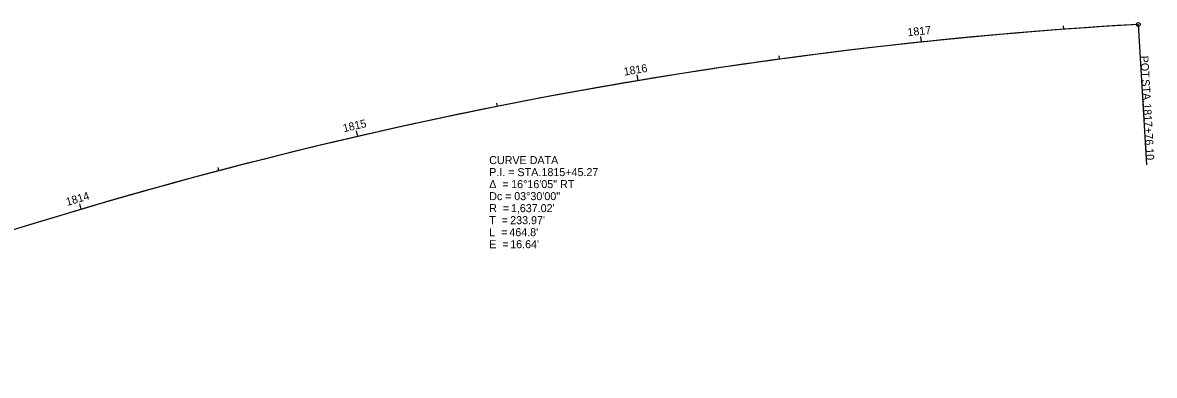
# Model space of a CAD drawing. Extents: x 152022 to 153516, y 330669 to 331133.
# Drawn here: x 153119.9 to 153515.7, y 331009.5 to 331132.8 of the extents above; entities that cross this region are included whole.
import ezdxf

# ---------------------------------------------------------------- set-up
doc = ezdxf.new("R2010")
doc.units = 0
for name, color, linetype in [('_CIVIL_CONSTRUCTION', 7, 'Continuous'), ('Default', 7, 'Continuous'), ('GE_P_Alignment_100_Bearings', 7, 'Continuous'), ('PF_P_Grade_Line', 7, 'Continuous'), ('PV_P_Bikeway', 7, 'Continuous'), ('SC_Scratch2', 7, 'Continuous')]:
    doc.layers.add(name, color=color, linetype=linetype)

msp = doc.modelspace()

# ---------------------------------------------------------------- linework, layer by layer
at = {"layer": '_CIVIL_CONSTRUCTION'}
for end in [112.58015, 109.60446, 106.96264]:
    msp.add_arc((153605.39, 329498), 1637.02, 93.33638, end, dxfattribs=at)
at = {"layer": 'Default'}
msp.add_arc((153605.39, 329498), 1637.02, 93.33638, 109.60446, dxfattribs=at)
at = {"layer": 'GE_P_Alignment_100_Bearings'}
msp.add_arc((153605.39, 329498), 1637.02, 93.33638, 109.60446, dxfattribs=at)
at = {"layer": 'PF_P_Grade_Line'}
msp.add_line((153510.12, 331132.19), (153512.97, 331083.19), dxfattribs=at)
msp.add_circle((153510.12, 331132.19), 0.655, dxfattribs=at)
at = {"layer": 'SC_Scratch2'}
for p, q in [((153484.08, 331130.52), (153483.99, 331131.72)), ((153434.28, 331126.06), (153434.07, 331128.05)), ((153384.64, 331120.07), (153384.48, 331121.26)), ((153335.21, 331112.57), (153334.88, 331114.55)), ((153286.03, 331103.57), (153285.79, 331104.75)), ((153237.14, 331093.07), (153236.69, 331095.02)), ((153188.61, 331081.08), (153188.3, 331082.24)), ((153140.45, 331067.61), (153139.89, 331069.53))]:
    msp.add_line(p, q, dxfattribs=at)

# ---------------------------------------------------------------- texts
at = {"layer": 'PF_P_Grade_Line'}
for s, p in [('POT', (153510.8, 331121.19)), (' STA. ', (153511.22, 331114)), ('1817+76.10', (153511.77, 331104.56))]:
    msp.add_text(s, height=2.8, rotation=273.3364, dxfattribs=at).set_placement(p)
at = {"layer": 'PV_P_Bikeway'}
for s, p in [('CURVE DATA', (153283.12, 331083.39)), ('P.I. = STA. ', (153283.12, 331079.19)), ('1815+45.27', (153301.39, 331079.19)), ('Δ  = ', (153283.12, 331074.99)), ('16°16\'05" RT', (153290.8, 331074.99)), ('Dc = ', (153283.12, 331070.79)), ('03°30\'00"', (153291.86, 331070.79)), ('R  = ', (153283.12, 331066.59)), ("1,637.02'", (153290.7, 331066.59)), ('T  = ', (153283.12, 331062.39)), ("233.97'", (153290.46, 331062.39)), ('L  = ', (153283.12, 331058.19)), ("464.8'", (153290.16, 331058.19)), ('E  = ', (153283.12, 331053.99)), ("16.64'", (153290.46, 331053.99))]:
    msp.add_text(s, height=2.8, dxfattribs=at).set_placement(p)
at = {"layer": 'SC_Scratch2'}
for s, rotation, p in [('1817', 5.9997, (153429.51, 331128.07)), ('1816', 9.4997, (153330.38, 331114.3)), ('1815', 12.9997, (153232.27, 331094.51)), ('1814', 16.4997, (153135.54, 331068.76))]:
    msp.add_text(s, height=2.8, rotation=rotation, dxfattribs=at).set_placement(p)

doc.saveas('drawing.dxf')
